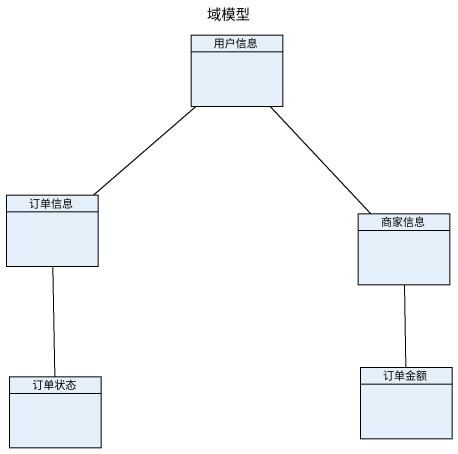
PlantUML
@startuml
title 域模型
hide circle
hide empty members
class 用户信息
class 订单信息
class 商家信息
class 订单状态
class 订单金额
用户信息 -- 订单信息
用户信息 -- 商家信息
订单信息 -- 订单状态
商家信息 -- 订单金额
@enduml
